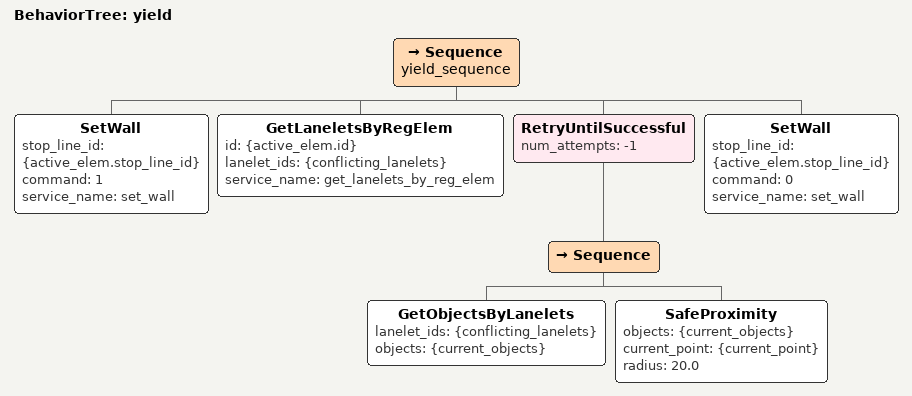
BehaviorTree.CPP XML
<root BTCPP_format="4">
  <BehaviorTree ID="yield">
    <Sequence name="yield_sequence">
      <!-- 1. Spawn a virtual wall at the stop line (command=1) -->
      <SetWall
          stop_line_id="{active_elem.stop_line_id}"
          command="1"
          service_name="set_wall" />

      <!-- 2. Get conflicting lanelets -->
      <GetLaneletsByRegElem
          id="{active_elem.id}"
          lanelet_ids="{conflicting_lanelets}"
          service_name="get_lanelets_by_reg_elem" />

      <!-- 3. Wait until no objects are within a safe radius on conflicting lanes -->
      <RetryUntilSuccessful num_attempts="-1">
        <Sequence>
          <GetObjectsByLanelets
              lanelet_ids="{conflicting_lanelets}"
              objects="{current_objects}" />
          <SafeProximity
              objects="{current_objects}"
              current_point="{current_point}"
              radius="20.0" />
        </Sequence>
      </RetryUntilSuccessful>

      <!-- 4. Despawn the wall and proceed (command=0) -->
      <SetWall
          stop_line_id="{active_elem.stop_line_id}"
          command="0"
          service_name="set_wall" />
    </Sequence>
  </BehaviorTree>
</root>
